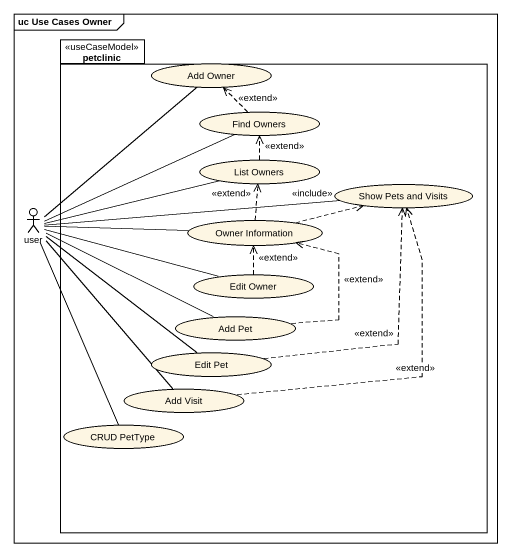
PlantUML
@startuml
mainframe uc Use Cases Owner
package petclinic <<useCaseModel>> {
  usecase "Add Owner" as Add_Owner
  usecase "Find Owners" as Find_Owners
  usecase "List Owners" as List_Owners
  usecase "Show Pets and Visits" as Show_Pets_and_Visits
  usecase "Owner Information" as Owner_Information
  usecase "Edit Owner" as Edit_Owner
  usecase "Add Pet" as Add_Pet
  usecase "Edit Pet" as Edit_Pet
  usecase "Add Visit" as Add_Visit
  usecase "CRUD PetType" as CRUD_PetType
}
actor user
Find_Owners .up.> Add_Owner : <<extend>>
List_Owners .up.> Find_Owners : <<extend>>
user -up- Add_Owner
user -right- Find_Owners
user -right- List_Owners
user -right- Show_Pets_and_Visits
user -right- Owner_Information
user -right- Edit_Owner
user -right- Add_Pet
user -- Edit_Pet
user -- Add_Visit
user -- CRUD_PetType
Owner_Information .up.> List_Owners : <<extend>>
Owner_Information .right.> Show_Pets_and_Visits : <<include>>
Edit_Owner .up.> Owner_Information : <<extend>>
Add_Pet .up.> Owner_Information : <<extend>>
Edit_Pet .up.> Show_Pets_and_Visits : <<extend>>
Add_Visit .up.> Show_Pets_and_Visits : <<extend>>
@enduml
